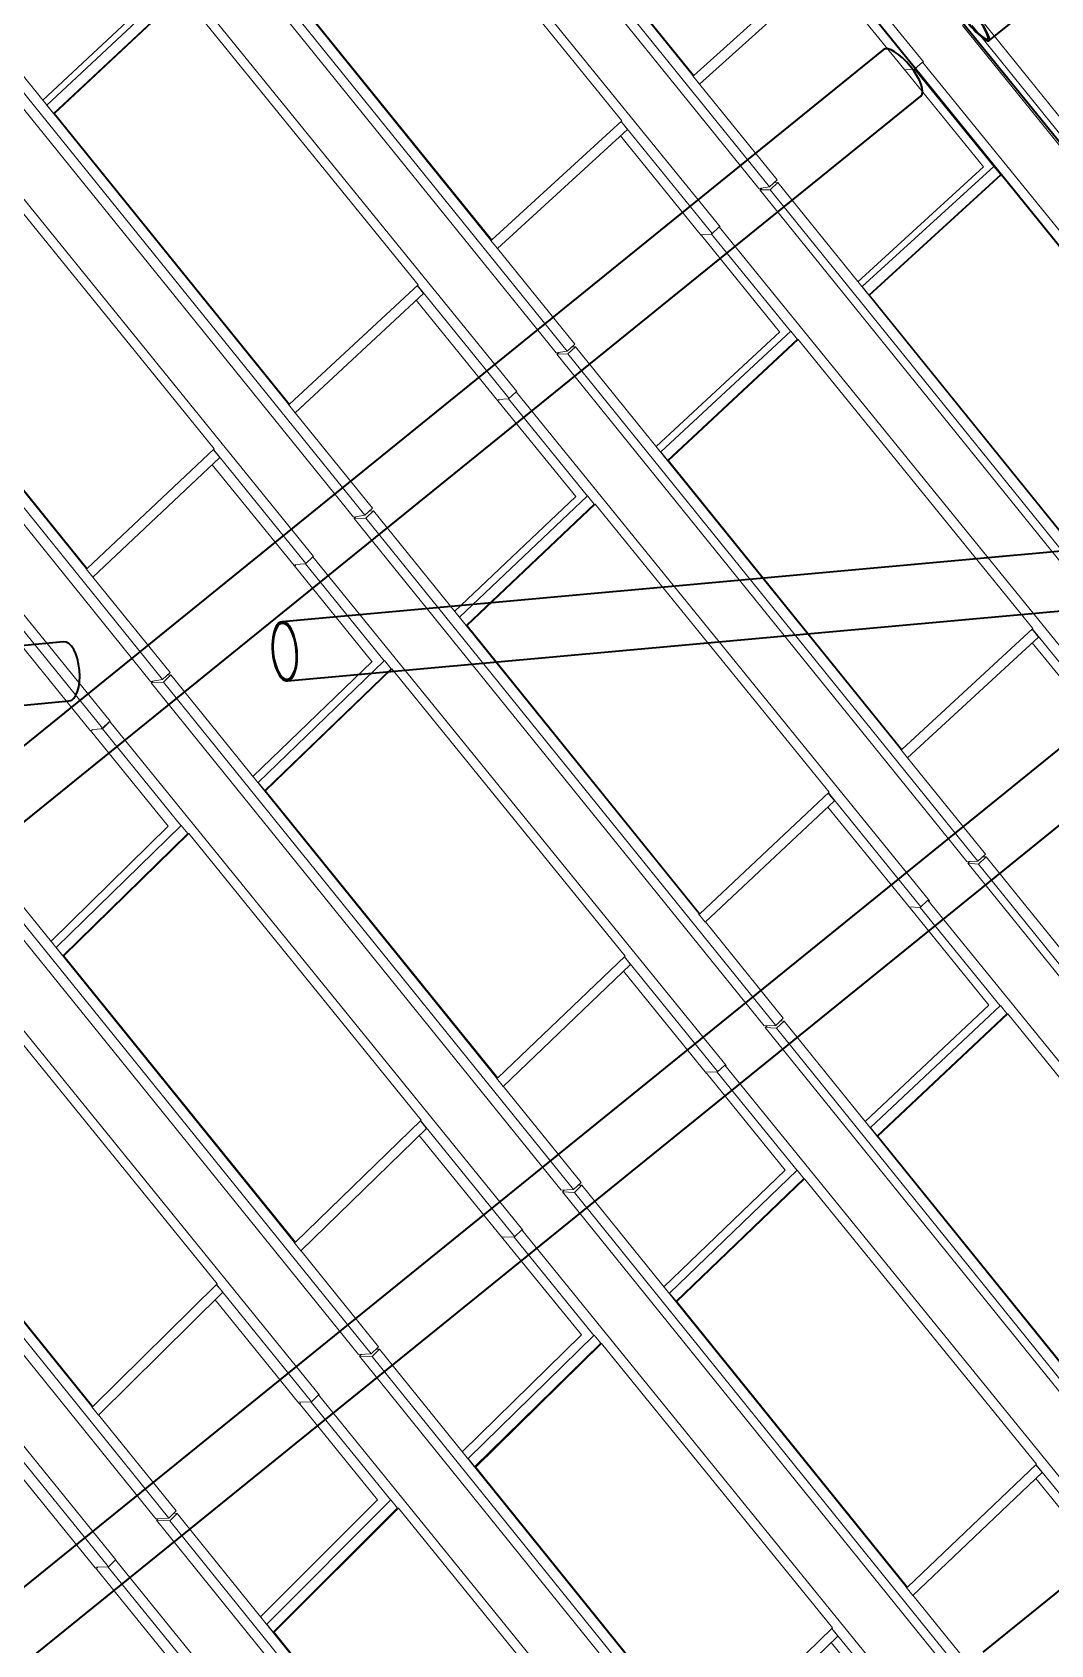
# Model space of a CAD drawing. Header units: millimetres. Extents: x 834681283 to 835686922, y 817551134 to 819407044.
# Drawn here: x 835607302 to 835611973, y 818167262 to 818174660 of the extents above; entities that cross this region are included whole.
import ezdxf

# ---------------------------------------------------------------- set-up
doc = ezdxf.new("R2010")
doc.units = ezdxf.units.MM
doc.header["$LTSCALE"] = 1200
doc.header["$MEASUREMENT"] = 0
doc.linetypes.add('P01-MAGP-P-RF$0$P01_MS_01_N1-FloorPlan-PART2OFUPPERROOFSETTINGOUT$0$BH DASHED2', pattern=[3, 2, -1])
doc.linetypes.add('P01-MAGP-P-RF$0$PHANTOM', pattern=[2.5, 1.25, -0.25, 0.25, -0.25, 0.25, -0.25])
for name, color, linetype, lineweight in [('P01-MAGP-P-RF$0$MMH053__', 253, 'P01-MAGP-P-RF$0$PHANTOM', 40), ('P01-MAGP-P-RF$0$P01_MS_01_N1-FloorPlan-PART2OFUPPERROOFSETTINGOUT$0$S-BEAM', 253, 'Continuous', 35), ('P01-MAGP-P-RF$0$P01_MS_01_N1-FloorPlan-PART2OFUPPERROOFSETTINGOUT$0$S-BEAM-HIDN', 253, 'P01-MAGP-P-RF$0$P01_MS_01_N1-FloorPlan-PART2OFUPPERROOFSETTINGOUT$0$BH DASHED2', 18), ('P01-MAGP-P-RF$0$ROOF MESH HALF TONE$0$A-GLAZ', 253, 'Continuous', 9)]:
    doc.layers.add(name, color=color, linetype=linetype, lineweight=lineweight)

# ---------------------------------------------------------------- blocks, each defined once
blk = doc.blocks.new('P01-MAGP-P-RF$0$P01_MS_01_N1-FloorPlan-PART2OFUPPERROOFSETTINGOUT$0$Circular Hollow Sections - CHS273x10_PSB97-8454068-PART 2 OF  UPPER ROOF SETTING OUT')
at = {"layer": 'P01-MAGP-P-RF$0$P01_MS_01_N1-FloorPlan-PART2OFUPPERROOFSETTINGOUT$0$S-BEAM'}
for p, q in [((82361.3, 57314.4), (75337.3, 52396.2)), ((75493.9, 52172.5), (82517.9, 57090.8))]:
    blk.add_line(p, q, dxfattribs=at)
for centre, major_axis, start_param, end_param in [((82439.6, 57202.6), (-78.3, 111.8), 3.141593, 6.283185), ((75415.6, 52284.3), (-78.3, 111.8), 0, 3.141593), ((75415.6, 52284.3), (-72.6, 103.6), 0, 3.141593), ((75415.6, 52284.3), (-78.3, 111.8), 3.141593, 6.283185), ((75415.6, 52284.3), (-72.6, 103.6), 3.141593, 6.283185)]:
    blk.add_ellipse(centre, major_axis=major_axis, ratio=0.358162, start_param=start_param, end_param=end_param, dxfattribs=at)
blk = doc.blocks.new('P01-MAGP-P-RF$0$P01_MS_01_N1-FloorPlan-PART2OFUPPERROOFSETTINGOUT$0$Circular Hollow Sections - CHS273x10_PSB97-8454493-PART 2 OF  UPPER ROOF SETTING OUT')
at = {"layer": 'P01-MAGP-P-RF$0$P01_MS_01_N1-FloorPlan-PART2OFUPPERROOFSETTINGOUT$0$S-BEAM'}
for p, q in [((89752.3, 62489.7), (82692, 57546)), ((82848.6, 57322.3), (89908.9, 62266))]:
    blk.add_line(p, q, dxfattribs=at)
for centre, major_axis, start_param, end_param in [((89830.6, 62377.8), (-78.3, 111.8), 3.141593, 6.283185), ((82770.3, 57434.2), (-78.3, 111.8), 0, 3.141593), ((82770.3, 57434.2), (-72.6, 103.6), 0, 3.141593), ((82770.3, 57434.2), (-78.3, 111.8), 3.141593, 6.283185), ((82770.3, 57434.2), (-72.6, 103.6), 3.141593, 6.283185)]:
    blk.add_ellipse(centre, major_axis=major_axis, ratio=0.181121, start_param=start_param, end_param=end_param, dxfattribs=at)
blk = doc.blocks.new('P01-MAGP-P-RF$0$P01_MS_01_N1-FloorPlan-PART2OFUPPERROOFSETTINGOUT$0$Circular Hollow Sections - CHS273x16_PSB98-8453937-PART 2 OF  UPPER ROOF SETTING OUT')
at = {"layer": 'P01-MAGP-P-RF$0$P01_MS_01_N1-FloorPlan-PART2OFUPPERROOFSETTINGOUT$0$S-BEAM'}
for p, q in [((80508.6, 59679.4), (73851, 55017.8)), ((74007.6, 54794.1), (80743.5, 59510.7))]:
    blk.add_line(p, q, dxfattribs=at)
for centre, major_axis, start_param, end_param in [((80665.2, 59622.5), (-78.3, 111.8), 3.141593, 5.452711), ((73929.3, 54906), (-72.6, 103.6), 0, 3.141593), ((73929.3, 54906), (-78.3, 111.8), 0, 3.141593), ((73929.3, 54906), (-78.3, 111.8), 3.141593, 6.283185), ((73929.3, 54906), (-72.6, 103.6), 3.141593, 6.283185)]:
    blk.add_ellipse(centre, major_axis=major_axis, ratio=0.383303, start_param=start_param, end_param=end_param, dxfattribs=at)
at = {"layer": 'P01-MAGP-P-RF$0$P01_MS_01_N1-FloorPlan-PART2OFUPPERROOFSETTINGOUT$0$S-BEAM-HIDN'}
blk.add_line((80586.9, 59734.3), (80508.6, 59679.5), dxfattribs=at)
blk.add_ellipse((80665.2, 59622.5), major_axis=(-78.3, 111.8), ratio=0.383303, start_param=5.453076, end_param=6.283185, dxfattribs=at)
blk = doc.blocks.new('P01-MAGP-P-RF$0$P01_MS_01_N1-FloorPlan-PART2OFUPPERROOFSETTINGOUT$0$Circular Hollow Sections - CHS273x10_PSB97-8454028-PART 2 OF  UPPER ROOF SETTING OUT')
at = {"layer": 'P01-MAGP-P-RF$0$P01_MS_01_N1-FloorPlan-PART2OFUPPERROOFSETTINGOUT$0$S-BEAM'}
for p, q in [((78969.6, 62264.2), (71900.7, 57314.4)), ((75588.6, 59563.5), (79126.2, 62040.6)), ((72057.3, 57090.8), (75273.4, 59342.7))]:
    blk.add_line(p, q, dxfattribs=at)
for major_axis, start_param, end_param in [((-78.3, 111.8), 0, 3.141593), ((-72.6, 103.6), 0, 3.141593), ((-78.3, 111.8), 3.141593, 6.283185), ((-72.6, 103.6), 3.141593, 6.283185)]:
    blk.add_ellipse((71979, 57202.6), major_axis=major_axis, ratio=0.398894, start_param=start_param, end_param=end_param, dxfattribs=at)
at = {"layer": 'P01-MAGP-P-RF$0$P01_MS_01_N1-FloorPlan-PART2OFUPPERROOFSETTINGOUT$0$S-BEAM-HIDN'}
for p, q in [((79092.3, 62350), (78969.7, 62264.2)), ((79126.3, 62040.6), (79248.9, 62126.4)), ((75273.4, 59342.8), (75588.6, 59563.5))]:
    blk.add_line(p, q, dxfattribs=at)
blk.add_ellipse((79170.6, 62238.2), major_axis=(-78.3, 111.8), ratio=0.398894, start_param=3.141593, end_param=6.283185, dxfattribs=at)
blk = doc.blocks.new('P01-MAGP-P-RF$0$P01_MS_01_N1-FloorPlan-PART2OFUPPERROOFSETTINGOUT$0$Circular Hollow Sections - CHS273x8_PSB100-8479010-PART 2 OF  UPPER ROOF SETTING OUT')
at = {"layer": 'P01-MAGP-P-RF$0$P01_MS_01_N1-FloorPlan-PART2OFUPPERROOFSETTINGOUT$0$S-BEAM'}
for p, q in [((78421.9, 54867.4), (73696.8, 54759.1)), ((73793.6, 54488.3), (78428.1, 54594.5))]:
    blk.add_line(p, q, dxfattribs=at)
for centre, major_axis, start_param, end_param in [((78425, 54730.9), (-3.1, 136.5), 3.141593, 6.283185), ((73700, 54622.7), (-3.1, 136.5), 0, 0.990165), ((73700, 54622.7), (-2.9, 128.5), 0, 0.990786), ((73700, 54622.7), (-3.1, 136.5), 4.124296, 6.283185), ((73700, 54622.7), (-2.9, 128.5), 4.124397, 6.283185), ((73700, 54622.7), (-3.1, 136.5), 1.223265, 1.534502), ((73700, 54622.7), (-2.9, 128.5), 1.179992, 1.513701)]:
    blk.add_ellipse(centre, major_axis=major_axis, ratio=0.440994, start_param=start_param, end_param=end_param, dxfattribs=at)
at = {"layer": 'P01-MAGP-P-RF$0$P01_MS_01_N1-FloorPlan-PART2OFUPPERROOFSETTINGOUT$0$S-BEAM-HIDN'}
blk.add_line((73703.1, 54486.2), (73793.6, 54488.3), dxfattribs=at)
for major_axis, start_param, end_param in [((-3.1, 136.5), 0.99053, 1.222901), ((-2.9, 128.5), 0.991174, 1.179605), ((-3.1, 136.5), 1.534867, 3.141593), ((-2.9, 128.5), 1.514088, 3.141593), ((-2.9, 128.5), 3.141593, 4.124009), ((-3.1, 136.5), 3.141593, 4.123932)]:
    blk.add_ellipse((73700, 54622.7), major_axis=major_axis, ratio=0.440994, start_param=start_param, end_param=end_param, dxfattribs=at)
blk = doc.blocks.new('P01-MAGP-P-RF$0$P01_MS_01_N1-FloorPlan-PART2OFUPPERROOFSETTINGOUT$0$Circular Hollow Sections - CHS273x8_PSB100-8479034-PART 2 OF  UPPER ROOF SETTING OUT')
at = {"layer": 'P01-MAGP-P-RF$0$P01_MS_01_N1-FloorPlan-PART2OFUPPERROOFSETTINGOUT$0$S-BEAM'}
for p, q in [((83957.6, 54982.6), (79427.7, 54889.3)), ((79433.3, 54616.3), (83868.9, 54707.7))]:
    blk.add_line(p, q, dxfattribs=at)
for centre, major_axis, start_param, end_param in [((83960.4, 54846.1), (-2.8, 136.5), 4.413621, 6.283185), ((79430.5, 54752.8), (-2.8, 136.5), 0, 3.141593), ((79430.5, 54752.8), (-2.6, 128.5), 0, 3.141593), ((79430.5, 54752.8), (-2.8, 136.5), 3.141593, 6.283185), ((79430.5, 54752.8), (-2.6, 128.5), 3.141593, 6.283185)]:
    blk.add_ellipse(centre, major_axis=major_axis, ratio=0.413415, start_param=start_param, end_param=end_param, dxfattribs=at)
at = {"layer": 'P01-MAGP-P-RF$0$P01_MS_01_N1-FloorPlan-PART2OFUPPERROOFSETTINGOUT$0$S-BEAM-HIDN'}
blk.add_line((83868.9, 54707.7), (83963.2, 54709.6), dxfattribs=at)
blk.add_ellipse((83960.4, 54846.1), major_axis=(-2.8, 136.5), ratio=0.413415, start_param=3.141593, end_param=4.413257, dxfattribs=at)
blk = doc.blocks.new('P01-MAGP-P-RF$0$ROOF MESH HALF TONE')
at = {"layer": 'P01-MAGP-P-RF$0$ROOF MESH HALF TONE$0$A-GLAZ', "lineweight": 5}
for p, q in [((82540.8, 57245.9), (80813.8, 59705.7)), ((81481.5, 57257.5), (80119.3, 59208.2)), ((80033.7, 59173.8), (81748.2, 56718.6)), ((81796.3, 56723.5), (80081.8, 59178.7)), ((81558.2, 56556.5), (79831.4, 59016.3)), ((81486.1, 57257.2), (80499.8, 58669.6)), ((80504.1, 56570), (79141.1, 58521.6)), ((79053, 58486.8), (80767.8, 56031.6)), ((80818.7, 56036.8), (79104, 58492)), ((80153.5, 58481.7), (81142.4, 57073)), ((80575.2, 55867.2), (78848.9, 58326.8)), ((80508.9, 56569.8), (79524.7, 57979)), ((78072.2, 57799.8), (79787.4, 55344.5)), ((79840.9, 55350), (78125.7, 57805.3)), ((79526.4, 55882.4), (78162.4, 57835)), ((79085, 57826.9), (78499.8, 57352.1)), ((78517.1, 57328.7), (79138.9, 57833.4)), ((79166.3, 57792.6), (78544.5, 57288)), ((78549.1, 57288.5), (79170.9, 57793.1)), ((79170.9, 57793.1), (80157.5, 56387.4)), ((82127.1, 57758.5), (81486.1, 57257.2)), ((81509.3, 57215.7), (82150.4, 57717)), ((82501.9, 57218.4), (82124.3, 57756.2)), ((79592.1, 55178.1), (77866.3, 57637.5)), ((82455.8, 57210.6), (82118.1, 57691.7)), ((84171.5, 55482.4), (82813.9, 57427.1)), ((82732.1, 57399.5), (84444.6, 54946.3)), ((84488.1, 54944.2), (82775.5, 57397.4)), ((78517.1, 57328.7), (78545.2, 57288.6)), ((78549.1, 57288.5), (78544.5, 57288)), ((79531.4, 55882.3), (78549.1, 57288.5)), ((81481.1, 57256.1), (81509.3, 57215.7)), ((81481.5, 57257.5), (81482, 57256.8)), ((81486.1, 57257.2), (81482, 57256.8)), ((81833.8, 56753), (81510.2, 57216.4)), ((82498.3, 57215.6), (82452, 57216.4)), ((82455.8, 57210.6), (82458.4, 57210.9)), ((82782.4, 56746.1), (82456.1, 57210.6)), ((82536.2, 57245.5), (82498.3, 57215.6)), ((82829.1, 56744.6), (82498.3, 57215.6)), ((84265.2, 54783.7), (82536.2, 57245.5)), ((82537.6, 57243.4), (82540.8, 57245.9)), ((77091.1, 57112.8), (78806.9, 54657.3)), ((78862.6, 54663), (77146.8, 57118.6)), ((78548.1, 55194.8), (77183.2, 57148.4)), ((78188.2, 57104.6), (79172.6, 55701.6)), ((81142.4, 57073), (80508.9, 56569.8)), ((81165.5, 57031.6), (81138.6, 57070)), ((81520, 56528.5), (81139.4, 57070.6)), ((80532, 56528.4), (81165.5, 57031.6)), ((81470.7, 56520.9), (81131.3, 57004.5)), ((78608.8, 54489), (76883.7, 56948.2)), ((81796.3, 56723.5), (81833.8, 56753)), ((82782.5, 56746.1), (82171.1, 56261.1)), ((82189.4, 56237.2), (82830.3, 56745.6)), ((82858.3, 56705.5), (82830.3, 56745.6)), ((81748.2, 56718.6), (81796.3, 56723.5)), ((81751.6, 56712.4), (81761.1, 56719.9)), ((81751.6, 56712.4), (83464.1, 54259.3)), ((81798.7, 56710.4), (81751.6, 56712.4)), ((81836.5, 56740.3), (81798.7, 56710.4)), ((83511.1, 54257.3), (81798.7, 56710.4)), ((81818.7, 56741.1), (81836.5, 56740.3)), ((83196.5, 54792.2), (81836.5, 56740.3)), ((82857.2, 56704.6), (82216.3, 56196.3)), ((82220.3, 56196.2), (82861.2, 56704.5)), ((82857.2, 56704.6), (82858.3, 56705.5)), ((82857.2, 56704.6), (82861.2, 56704.5)), ((82861.2, 56704.5), (83846.3, 55301.9)), ((78553.2, 55194.8), (77572.7, 56598.2)), ((80503.8, 56568.7), (80532, 56528.4)), ((80504.1, 56569.9), (80504.6, 56569.3)), ((80508.9, 56569.8), (80504.6, 56569.3)), ((80855.8, 56066.4), (80532.7, 56529)), ((81516.8, 56525.9), (81470, 56526.6)), ((81470.7, 56520.9), (81474.5, 56521.4)), ((81797, 56056.8), (81471.1, 56521)), ((81554.2, 56556), (81516.8, 56525.9)), ((81847.1, 56055.5), (81516.8, 56525.9)), ((83283.1, 54094.2), (81554.2, 56556)), ((81555.4, 56554.3), (81558.2, 56556.5)), ((80157.5, 56387.4), (79531.4, 55882.3)), ((80180.4, 56346.2), (80153.7, 56384.3)), ((80537.9, 55838.5), (80154.4, 56384.9)), ((79554.2, 55841.1), (80180.4, 56346.2)), ((80485.6, 55831.3), (80144.5, 56317.2)), ((82189.4, 56237.2), (82217.4, 56197.2)), ((82220.3, 56196.2), (82216.3, 56196.3)), ((83199.3, 54793.8), (82220.3, 56196.2)), ((80767.8, 56031.6), (80818.7, 56036.8)), ((80771.1, 56025.4), (80780.3, 56032.8)), ((80771.1, 56025.4), (82483.7, 53572.2)), ((80821.5, 56023.6), (80771.1, 56025.4)), ((80818.7, 56036.8), (80855.8, 56066.4)), ((80858.9, 56053.7), (80821.5, 56023.6)), ((82534.2, 53570.4), (80821.5, 56023.6)), ((80840.8, 56054.4), (80858.9, 56053.7)), ((82217.7, 54107.4), (80858.9, 56053.7)), ((81797.1, 56056.9), (81196, 55570.9)), ((81215.6, 55545), (81848.2, 56056.4)), ((81875.1, 56015.6), (81242.5, 55504.2)), ((81246.8, 55504.1), (81879.4, 56015.5)), ((81876.2, 56016.5), (81848.2, 56056.4)), ((81875.1, 56015.6), (81879.4, 56015.5)), ((81875.2, 56015.7), (81876.2, 56016.5)), ((81879.4, 56015.5), (82861.1, 54617.7)), ((79526.1, 55881.3), (79554.2, 55841.1)), ((79526.4, 55882.4), (79526.8, 55881.8)), ((79531.4, 55882.3), (79526.8, 55881.8)), ((80572, 55866.4), (80535.1, 55836.2)), ((82300.5, 53404.9), (80572, 55866.4)), ((80572.8, 55865.3), (80575.2, 55867.2)), ((79877.6, 55379.7), (79554.9, 55841.6)), ((80485.6, 55831.3), (80491.1, 55832)), ((80811.7, 55367.6), (80486, 55831.4)), ((80535.1, 55836.2), (80486.7, 55836.7)), ((80864.9, 55366.5), (80535.1, 55836.2)), ((79172.6, 55701.6), (78553.2, 55194.8)), ((78576, 55153.7), (79195.4, 55660.5)), ((79195.4, 55660.5), (79168.8, 55698.5)), ((79555.6, 55148.5), (79169.4, 55698.9)), ((79500.5, 55141.9), (79158, 55630)), ((81215.6, 55545), (81243.5, 55505)), ((81246.8, 55504.1), (81242.5, 55504.2)), ((82222.6, 54106.5), (81246.8, 55504.1)), ((79787.4, 55344.5), (79840.9, 55350)), ((79790.5, 55338.5), (79799.2, 55345.7)), ((79790.5, 55338.5), (81503.5, 52885.1)), ((79844, 55337), (79790.5, 55338.5)), ((79840.9, 55350), (79877.6, 55379.7)), ((79880.9, 55367.3), (79844, 55337)), ((79862.9, 55367.8), (79880.9, 55367.3)), ((81240.5, 53420.1), (79880.9, 55367.3)), ((80811.8, 55367.6), (80220.6, 54880.8)), ((80241.4, 54852.9), (80865.9, 55367.3)), ((80893.7, 55327.5), (80865.9, 55367.3)), ((81557.1, 52883.6), (79844, 55337)), ((80892.8, 55326.8), (80268.3, 54812.4)), ((80272.9, 54812.3), (80897.4, 55326.7)), ((80892.8, 55326.8), (80897.4, 55326.7)), ((80892.9, 55326.8), (80893.7, 55327.5)), ((80897.4, 55326.7), (81875.7, 53933.4)), ((78547.9, 55193.8), (78576, 55153.7)), ((78548.2, 55194.8), (78548.5, 55194.3)), ((78553.2, 55194.8), (78548.5, 55194.3)), ((78898.9, 54692.8), (78576.5, 55154.2)), ((79500.5, 55141.9), (79508.3, 55142.8)), ((79826.4, 54678.4), (79501, 55141.9)), ((79553.3, 55146.5), (79504.3, 55146.8)), ((79589.7, 55176.9), (79553.3, 55146.5)), ((79882.5, 54677.6), (79553.3, 55146.5)), ((81317.6, 52715.8), (79589.7, 55176.9)), ((78572.8, 54459.1), (78184.5, 55012.7)), ((78515.7, 54452.6), (78171.9, 54942.6)), ((80241.4, 54852.9), (80269.2, 54813.1)), ((80272.9, 54812.3), (80268.3, 54812.4)), ((81245.6, 53419.2), (80272.9, 54812.3)), ((78862.6, 54663), (78898.9, 54692.8)), ((78902.4, 54680.9), (78865.9, 54650.5)), ((78884.8, 54681.2), (78902.4, 54680.9)), ((80263, 52732.7), (78902.4, 54680.9)), ((79826.5, 54678.4), (79244.7, 54190.7)), ((79266.4, 54161.2), (79880.4, 54675.8)), ((79911.1, 54638.6), (79883.3, 54678.3)), ((78806.9, 54657.3), (78862.6, 54663)), ((78809.6, 54651.7), (78817.7, 54658.4)), ((78809.6, 54651.7), (80523.3, 52197.9)), ((78865.9, 54650.5), (78809.6, 54651.7)), ((80579.6, 52196.7), (78865.9, 54650.5)), ((79910.3, 54637.9), (79293.5, 54120.9)), ((79298.3, 54120.8), (79915.1, 54637.9)), ((79910.3, 54637.9), (79915.1, 54637.9)), ((79910.4, 54638), (79911.1, 54638.6)), ((79915.1, 54637.9), (80890.2, 53248.9)), ((82861.1, 54617.7), (82222.6, 54106.5)), ((82883.8, 54577.1), (82857.4, 54614.7)), ((83241.1, 54070.6), (82858.4, 54615.5)), ((82245.2, 54065.8), (82883.8, 54577.1)), ((83196, 54064.9), (82853.4, 54552.7)), ((78515.7, 54452.6), (78526.3, 54453.8)), ((78841.5, 53989.3), (78516.3, 54452.7)), ((78571.3, 54456.9), (78522.8, 54457.1)), ((78565.7, 54458.3), (78572.8, 54459.1)), ((78607.4, 54487.4), (78571.3, 54456.9)), ((78899.9, 53988.7), (78571.3, 54456.9)), ((78572.8, 54459.1), (78605, 54485.9)), ((80334.4, 52026.7), (78607.4, 54487.4)), ((79266.4, 54161.2), (79294.2, 54121.5)), ((79298.3, 54120.8), (79293.5, 54120.9)), ((80268.2, 52731.9), (79298.3, 54120.8)), ((82217.2, 54105.7), (82245.2, 54065.8)), ((82217.7, 54107.4), (82218.3, 54106.6)), ((82222.6, 54106.5), (82218.3, 54106.6)), ((82571.6, 53600.5), (82246.2, 54066.6)), ((77828.5, 53964.7), (79543, 51510.5)), ((79601.6, 51509.6), (77887.1, 53963.8)), ((79284.8, 52045.2), (77923.1, 53994.4)), ((78841.6, 53989.3), (78268.5, 53501.3)), ((78290.6, 53469.7), (78900.6, 53989.3)), ((78927.7, 53949.2), (78317.6, 53429.6)), ((78322.6, 53429.6), (78932.7, 53949.1)), ((78928.3, 53949.7), (78900.6, 53989.3)), ((78927.7, 53949.2), (78928.3, 53949.7)), ((78927.7, 53949.2), (78932.7, 53949.1)), ((78932.7, 53949.1), (79904.7, 52564.1)), ((81875.7, 53933.4), (81245.6, 53419.2)), ((81268, 53378.7), (81898.2, 53893)), ((82210.7, 53375.2), (81865.7, 53866.5)), ((81898.2, 53893), (81872, 53930.4)), ((82259.5, 53380.5), (81872.9, 53931.1)), ((79351, 51337.8), (77624.9, 53798.1)), ((82483.7, 53572.2), (82534.2, 53570.4)), ((82488.5, 53564.2), (82498, 53571.7)), ((82488.5, 53564.2), (84199.1, 51113.1)), ((82535.9, 53557.2), (82488.5, 53564.2)), ((82534.2, 53570.4), (82571.6, 53600.5)), ((82573.9, 53587.4), (82535.9, 53557.2)), ((82558.2, 53589.7), (82573.9, 53587.4)), ((83928, 51647), (82573.9, 53587.4)), ((84246.5, 51106.1), (82535.9, 53557.2)), ((78290.6, 53469.7), (78318.3, 53430.2)), ((78322.6, 53429.6), (78317.6, 53429.6)), ((79290.2, 52044.6), (78322.6, 53429.6)), ((81240.1, 53418.5), (81268, 53378.7)), ((81240.6, 53420), (81241.1, 53419.3)), ((81245.6, 53419.2), (81241.1, 53419.3)), ((81594, 52913.8), (81268.9, 53379.4)), ((82255.8, 53377.5), (82205.4, 53383)), ((82539, 52908.3), (82210.9, 53375.2)), ((82293.2, 53407.9), (82255.8, 53377.5)), ((82589.8, 52902), (82255.8, 53377.5)), ((84024.1, 50944.1), (82293.2, 53407.9)), ((82297.2, 53402.2), (82300.5, 53404.9)), ((76847, 53277.7), (78562.4, 50823)), ((78623, 50822.3), (76907.6, 53277)), ((78306, 51357.6), (76943.2, 53307.7)), ((77950.1, 53260.4), (78919.4, 51878.8)), ((80890.2, 53248.9), (80268.2, 52731.9)), ((80290.4, 52691.7), (80912.4, 53208.7)), ((80912.4, 53208.7), (80886.4, 53245.8)), ((81277.6, 52690.3), (80887.2, 53246.4)), ((81225.4, 52685.7), (80878.2, 53180.2)), ((78367.4, 50649.1), (76642.4, 53108.8)), ((81557.1, 52883.6), (81594, 52913.8)), ((81596.8, 52900.8), (81559.3, 52870.4)), ((81580.7, 52903), (81596.8, 52900.8)), ((82951.4, 50959.8), (81596.8, 52900.8)), ((82539.1, 52908.3), (81935.9, 52414.9)), ((81958.2, 52385.5), (82591.1, 52903.1)), ((82618.8, 52863.5), (82591.1, 52903.1)), ((81503.5, 52885.1), (81557.1, 52883.6)), ((81508.2, 52877.2), (81517.4, 52884.7)), ((81508.2, 52877.2), (83218.8, 50426)), ((81559.3, 52870.4), (81508.2, 52877.2)), ((83270, 50419.2), (81559.3, 52870.4)), ((82617.6, 52862.5), (81984.7, 52344.9)), ((81989.1, 52344.4), (82621.9, 52861.9)), ((82617.6, 52862.5), (82618.8, 52863.5)), ((82617.6, 52862.5), (82621.9, 52861.9)), ((82621.9, 52861.9), (83596.4, 51474.9)), ((78311.5, 51357.1), (77346, 52738.8)), ((80262.7, 52731.3), (80290.4, 52691.7)), ((80263, 52732.6), (80263.4, 52732)), ((80268.2, 52731.9), (80263.4, 52732)), ((80616.1, 52227.1), (80291.2, 52692.3)), ((81274.4, 52687.6), (81225.3, 52692.6)), ((81225.4, 52685.7), (81228.7, 52685.7)), ((81553.8, 52218.7), (81226.2, 52685.1)), ((81311.3, 52718.2), (81274.4, 52687.6)), ((81608.1, 52212.6), (81274.4, 52687.6)), ((83041.8, 50254.8), (81311.3, 52718.2)), ((81314.7, 52713.4), (81317.6, 52715.8)), ((79904.7, 52564.1), (79290.2, 52044.6)), ((79926.8, 52524), (79901, 52560.9)), ((80295.6, 52000), (79901.6, 52561.4)), ((79312.3, 52004.5), (79926.8, 52524)), ((80240.2, 51996.4), (79891.1, 52493.8)), ((81958.2, 52385.5), (81985.9, 52345.9)), ((81989.1, 52344.4), (81984.7, 52344.9)), ((82956.4, 50958.2), (81989.1, 52344.4)), ((80523.3, 52197.9), (80579.6, 52196.7)), ((80527.6, 52190.3), (80536.4, 52197.6)), ((80527.6, 52190.3), (82238.7, 49738.8)), ((80582.3, 52183.8), (80527.6, 52190.3)), ((80579.6, 52196.7), (80616.1, 52227.1)), ((80619.2, 52214.4), (80582.3, 52183.8)), ((82293.4, 49732.2), (80582.3, 52183.8)), ((80603.2, 52216.3), (80619.2, 52214.4)), ((81974.5, 50272.6), (80619.2, 52214.4)), ((81553.9, 52218.7), (80961.7, 51723.7)), ((80985.3, 51692.1), (81609.2, 52213.5)), ((81635.7, 52173.2), (81011.9, 51651.8)), ((81016.5, 51651.3), (81640.4, 52172.7)), ((81636.8, 52174.1), (81609.2, 52213.5)), ((81635.7, 52173.2), (81640.4, 52172.7)), ((81635.8, 52173.2), (81636.8, 52174.1)), ((81640.4, 52172.7), (82610.4, 50791.8)), ((79284.6, 52044.1), (79312.3, 52004.5)), ((79284.9, 52045.1), (79285.2, 52044.6)), ((79290.2, 52044.6), (79285.2, 52044.6)), ((80329.3, 52028.6), (80292.9, 51997.7)), ((82059, 49565.6), (80329.3, 52028.6)), ((80332, 52024.7), (80334.4, 52026.7)), ((79312.3, 52004.5), (79309.9, 52004.5)), ((79637.6, 51540.1), (79312.9, 52005)), ((80292.9, 51997.7), (80240, 52002.7)), ((80240.2, 51996.4), (80244, 51996.4)), ((80568.7, 51529.2), (80240.6, 51996.4)), ((80626.1, 51523.3), (80292.9, 51997.7)), ((78919.4, 51878.8), (78311.5, 51357.1)), ((78941.4, 51838.9), (78915.7, 51875.6)), ((79313.4, 51309.8), (78916.2, 51876)), ((78333.5, 51317.2), (78941.4, 51838.9)), ((79255.1, 51307.2), (78904.4, 51807.1)), ((80985.3, 51692.1), (81012.9, 51652.7)), ((81016.5, 51651.3), (81011.9, 51651.8)), ((81979.8, 50271.2), (81016.5, 51651.3)), ((79543, 51510.5), (79601.6, 51509.6)), ((79546.9, 51503.5), (79554.9, 51510.3)), ((79546.9, 51503.5), (81258.7, 49051.5)), ((79604.5, 51497.2), (79546.9, 51503.5)), ((79601.6, 51509.6), (79637.6, 51540.1)), ((79640.9, 51528.1), (79604.5, 51497.2)), ((81316.4, 49045.2), (79604.5, 51497.2)), ((79625.4, 51529.8), (79640.9, 51528.1)), ((80997.2, 49585.3), (79640.9, 51528.1)), ((80568.8, 51529.2), (79986.8, 51032.7)), ((80011.6, 50999.1), (80627, 51524.1)), ((80654.5, 51484.8), (80627, 51524.1)), ((80653.6, 51484), (80038.2, 50959)), ((80043.1, 50958.5), (80658.5, 51483.5)), ((80653.6, 51484), (80650.6, 51488.3)), ((80653.6, 51484), (80658.5, 51483.5)), ((80653.7, 51484.1), (80654.5, 51484.8)), ((80658.5, 51483.5), (81624.3, 50108.4)), ((78305.8, 51356.7), (78333.5, 51317.2)), ((78306.1, 51357.6), (78306.4, 51357.2)), ((78311.5, 51357.1), (78306.4, 51357.2)), ((78658.7, 50853), (78334, 51317.7)), ((79255.1, 51307.2), (79262.9, 51307.2)), ((79583.8, 50839.8), (79256.1, 51306.5)), ((79311.2, 51307.9), (79258.1, 51312.5)), ((79643.8, 50834.1), (79311.2, 51307.9)), ((79347.1, 51338.9), (79313.4, 51309.8)), ((81075.8, 48876.6), (79347.1, 51338.9)), ((78331.1, 50619.7), (77931.1, 51190.1)), ((78270.2, 50618.2), (77918.2, 51120.2)), ((80011.6, 50999.1), (80039.1, 50959.8)), ((80043.1, 50958.5), (80038.2, 50959)), ((81002.6, 49584.1), (80043.1, 50958.5)), ((78623, 50822.3), (78658.7, 50853)), ((78662, 50841.7), (78626.1, 50810.7)), ((78647.3, 50843.2), (78662, 50841.7)), ((80019.4, 48898.1), (78662, 50841.7)), ((79583.9, 50839.8), (79011, 50341.9)), ((79036.8, 50306.5), (79644.7, 50834.8)), ((79672.1, 50795.6), (79644.7, 50834.8)), ((78562.4, 50823), (78623, 50822.3)), ((78565.8, 50816.7), (78572.9, 50822.8)), ((78565.8, 50816.7), (80278.6, 48364)), ((78626.1, 50810.7), (78565.8, 50816.7)), ((80338.9, 48358), (78626.1, 50810.7)), ((79671.3, 50795), (79063.5, 50266.8)), ((79068.6, 50266.3), (79676.4, 50794.5)), ((79671.3, 50795), (79672.1, 50795.6)), ((79671.3, 50795), (79676.4, 50794.5)), ((79676.4, 50794.5), (80638.2, 49424.6)), ((82610.4, 50791.8), (81979.8, 50271.2)), ((82001.7, 50231.3), (82632.3, 50752)), ((82632.3, 50752), (82606.6, 50788.7)), ((82997.7, 50234.4), (82607.7, 50789.6)), ((82951, 50229.6), (82601.8, 50726.8)), ((78270.2, 50618.2), (78281.7, 50618.2)), ((78599.1, 50150.5), (78270.9, 50618.2)), ((78329.4, 50618.1), (78277.6, 50622.4)), ((78661.4, 50145), (78329.4, 50618.1)), ((78364.9, 50649.4), (78331.1, 50619.7)), ((80092.4, 48187.8), (78364.9, 50649.4)), ((79036.8, 50306.5), (79064.2, 50267.4)), ((79068.6, 50266.3), (79063.5, 50266.8)), ((80024.9, 48896.9), (79068.6, 50266.3)), ((81974, 50270.8), (82001.7, 50231.3)), ((81974.5, 50272.5), (81975.1, 50271.7)), ((81979.8, 50271.2), (81975.1, 50271.7)), ((82330.3, 49762.9), (82002.7, 50232.2)), ((81624.3, 50108.4), (81002.6, 49584.1)), ((81646, 50068.9), (81620.5, 50105.3)), ((82016.2, 49543.8), (81621.4, 50106)), ((81024.3, 49544.5), (81646, 50068.9)), ((81965.6, 49540.1), (81613.5, 50041.5))]:
    blk.add_line(p, q, dxfattribs=at)
blk = doc.blocks.new('P01-MAGP-P-RF')
at = {"layer": 'P01-MAGP-P-RF$0$P01_MS_01_N1-FloorPlan-PART2OFUPPERROOFSETTINGOUT$0$S-BEAM'}
for p, q in [((835307521.8, 818151574.9), (835303746.3, 818156237.4)), ((835303513.2, 818156048.6), (835307288.6, 818151386.1)), ((835307065.1, 818151468.9), (835300445.2, 818146108.4)), ((835300617, 818145896.3), (835307236.9, 818151256.7)), ((835309005.7, 818149180.1), (835305680.3, 818146487.3))]:
    blk.add_line(p, q, dxfattribs=at)
at = {"layer": 'P01-MAGP-P-RF$0$MMH053__', "rotation": 3.998948738169357}
blk.add_blockref('P01-MAGP-P-RF$0$ROOF MESH HALF TONE', (835227060.7, 818090920.1), dxfattribs=at)
at = {"layer": 'P01-MAGP-P-RF$0$P01_MS_01_N1-FloorPlan-PART2OFUPPERROOFSETTINGOUT$0$S-BEAM', "rotation": 3.998948738169357}
for name in ['P01-MAGP-P-RF$0$P01_MS_01_N1-FloorPlan-PART2OFUPPERROOFSETTINGOUT$0$Circular Hollow Sections - CHS273x10_PSB97-8454493-PART 2 OF  UPPER ROOF SETTING OUT', 'P01-MAGP-P-RF$0$P01_MS_01_N1-FloorPlan-PART2OFUPPERROOFSETTINGOUT$0$Circular Hollow Sections - CHS273x10_PSB97-8454068-PART 2 OF  UPPER ROOF SETTING OUT']:
    blk.add_blockref(name, (835227060.7, 818090920.1), dxfattribs=at)
at = {"layer": 'P01-MAGP-P-RF$0$P01_MS_01_N1-FloorPlan-PART2OFUPPERROOFSETTINGOUT$0$S-BEAM', "linetype": 'P01-MAGP-P-RF$0$P01_MS_01_N1-FloorPlan-PART2OFUPPERROOFSETTINGOUT$0$BH DASHED2', "lineweight": 18, "rotation": 3.998948738169357}
for name in ['P01-MAGP-P-RF$0$P01_MS_01_N1-FloorPlan-PART2OFUPPERROOFSETTINGOUT$0$Circular Hollow Sections - CHS273x10_PSB97-8454028-PART 2 OF  UPPER ROOF SETTING OUT', 'P01-MAGP-P-RF$0$P01_MS_01_N1-FloorPlan-PART2OFUPPERROOFSETTINGOUT$0$Circular Hollow Sections - CHS273x16_PSB98-8453937-PART 2 OF  UPPER ROOF SETTING OUT', 'P01-MAGP-P-RF$0$P01_MS_01_N1-FloorPlan-PART2OFUPPERROOFSETTINGOUT$0$Circular Hollow Sections - CHS273x8_PSB100-8479034-PART 2 OF  UPPER ROOF SETTING OUT', 'P01-MAGP-P-RF$0$P01_MS_01_N1-FloorPlan-PART2OFUPPERROOFSETTINGOUT$0$Circular Hollow Sections - CHS273x8_PSB100-8479010-PART 2 OF  UPPER ROOF SETTING OUT']:
    blk.add_blockref(name, (835227060.7, 818090920.1), dxfattribs=at)

msp = doc.modelspace()

# ---------------------------------------------------------------- block references
msp.add_blockref('P01-MAGP-P-RF', (305980.4, 20741.3))

doc.saveas('drawing.dxf')
